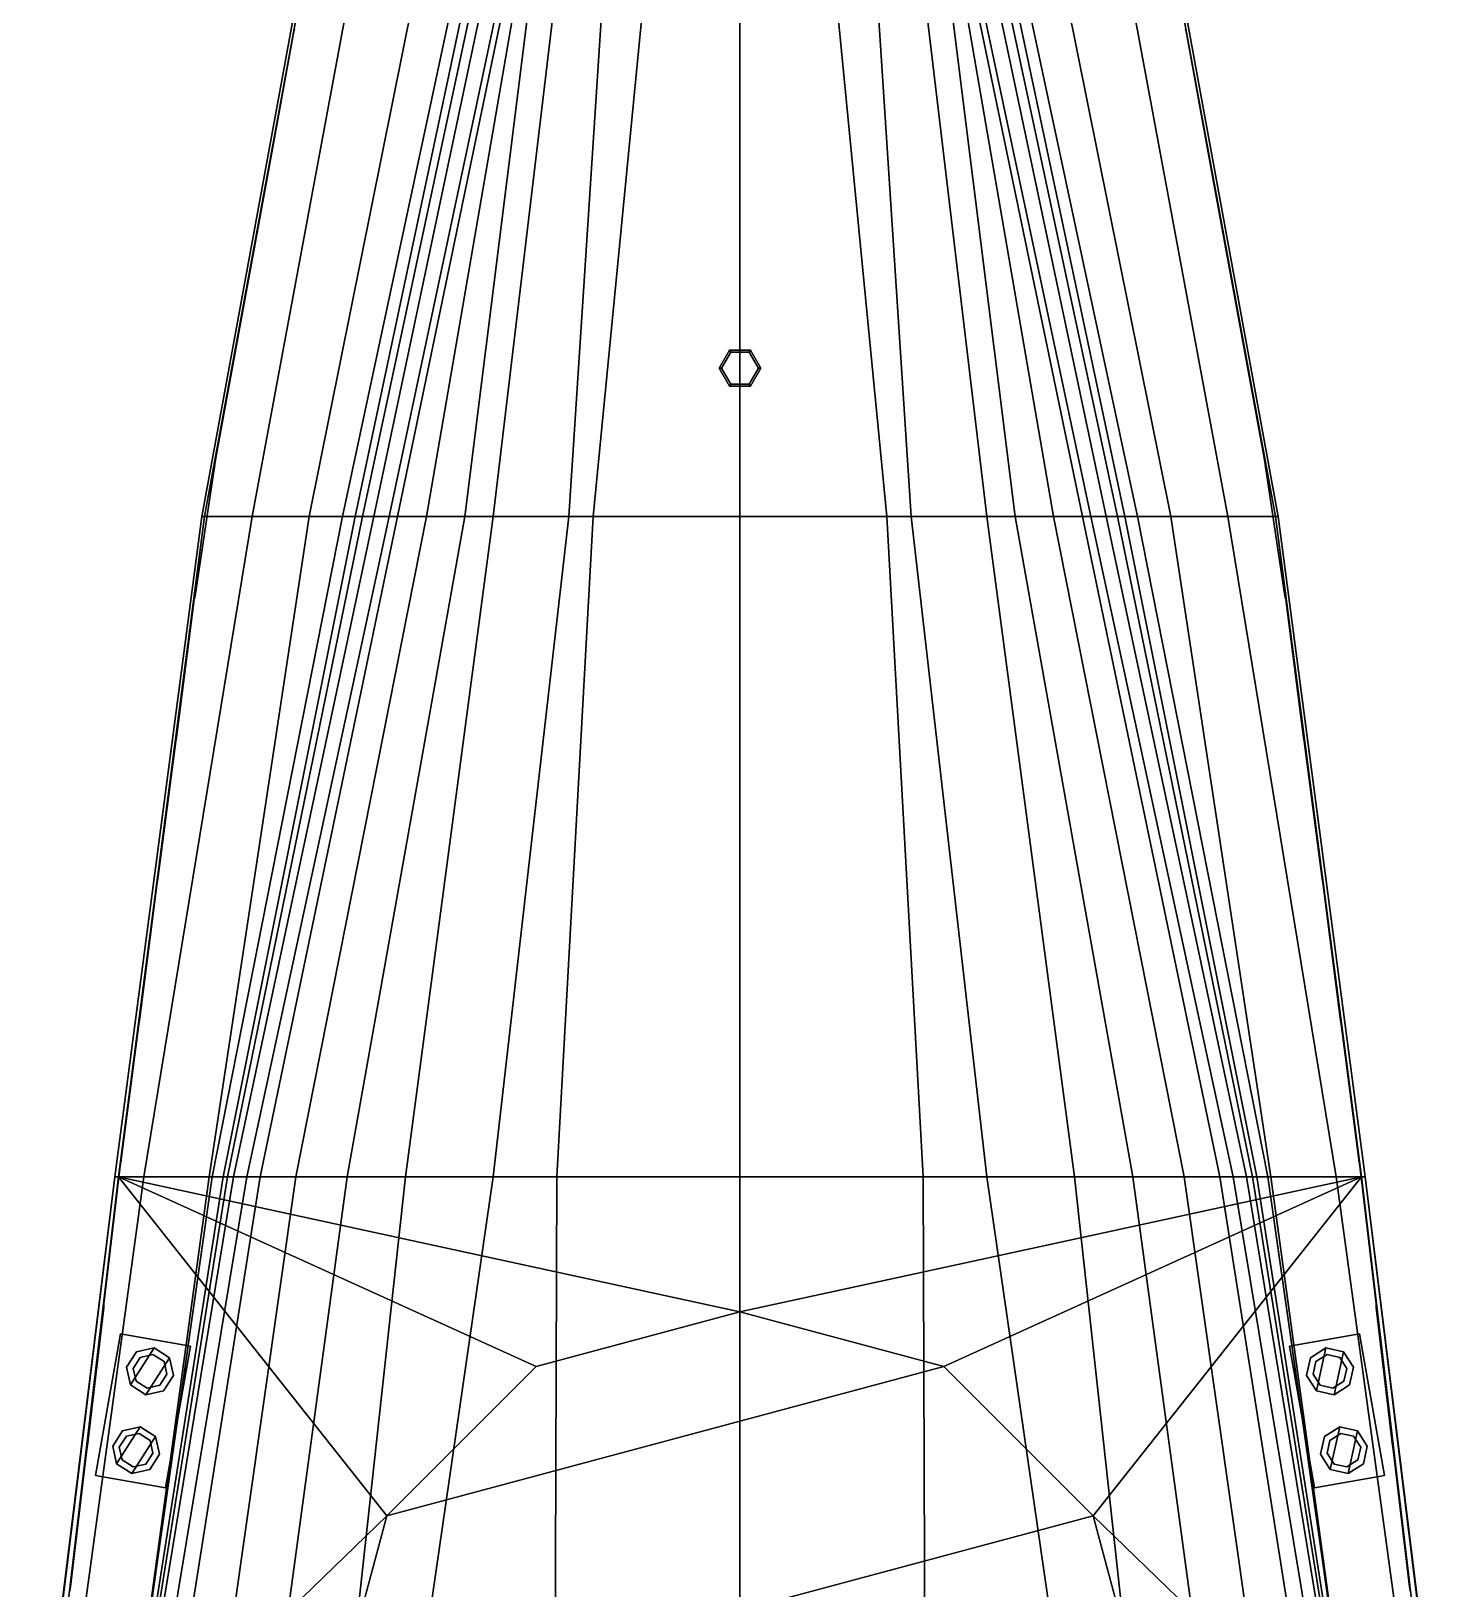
# Model space of a CAD drawing. Extents: x -12 to 12, y -95 to 93.
# Drawn here: x -9.56 to 9.56, y 50.61 to 71.61 of the extents above; entities that cross this region are included whole.
import ezdxf

# ---------------------------------------------------------------- set-up
doc = ezdxf.new("R2010")
doc.units = 0
doc.layers.get('0').update_dxf_attribs({"linetype": 'CONTINUOUS'})
doc.layers.add('RAILINGS', color=6, linetype='CONTINUOUS')
doc.layers.add('SUPERSCTUCTURE', color=3, linetype='CONTINUOUS')

msp = doc.modelspace()

# ---------------------------------------------------------------- linework, layer by layer
for points in [[(-5.6, 74.12, 6.52), (-5.6, 74.12, 6.38), (-7.26, 65.07, 6.08), (-7.26, 65.07, 6.25)], [(-5.56, 74.12, 6.59), (-5.6, 74.12, 6.52), (-7.26, 65.07, 6.25), (-7.22, 65.07, 6.37)], [(-5.6, 74.12, 6.38), (-4.9, 74.12, 4.94), (-6.58, 65.07, 4.57), (-7.26, 65.07, 6.08)], [(-4.9, 74.12, 4.94), (-3.99, 74.12, 2.42), (-5.81, 65.07, 2.42), (-6.58, 65.07, 4.57)], [(-3.99, 74.12, 2.42), (-3.43, 74.12, 0.7), (-5.36, 65.07, 0.7), (-5.81, 65.07, 2.42)], [(-3.43, 74.12, 0.7), (-3.27, 74.12, -0.06), (-5.19, 65.07, -0.06), (-5.36, 65.07, 0.7)], [(-3.27, 74.12, -0.06), (-3.16, 74.12, -0.58), (-5.09, 65.07, -0.58), (-5.19, 65.07, -0.06)], [(-3.16, 74.12, -0.58), (-3.03, 74.12, -1.35), (-4.94, 65.07, -1.35), (-5.09, 65.07, -0.58)], [(-3.03, 74.12, -1.35), (-2.81, 74.12, -2.68), (-4.73, 65.07, -2.68), (-4.94, 65.07, -1.35)], [(-2.81, 74.12, -2.68), (-2.74, 74.12, -3.56), (-4.62, 65.07, -3.56), (-4.73, 65.07, -2.68)], [(-2.74, 74.12, -3.56), (-2.67, 74.12, -4.7), (-4.23, 65.07, -4.7), (-4.62, 65.07, -3.56)], [(-2.67, 74.12, -4.7), (-2.58, 74.12, -5.31), (-3.71, 65.07, -5.53), (-4.23, 65.07, -4.7)], [(-2.58, 74.12, -5.31), (-2.25, 74.12, -6.14), (-3.33, 65.07, -6.03), (-3.71, 65.07, -5.53)], [(-2.25, 74.12, -6.14), (-1.72, 74.12, -6.74), (-2.31, 65.07, -6.85), (-3.33, 65.07, -6.03)], [(-1.72, 74.12, -6.74), (-1.1, 74.12, -7.06), (-1.98, 65.07, -7.06), (-2.31, 65.07, -6.85)], [(0, 65.07, -7.11), (-1.98, 65.07, -7.06), (-1.1, 74.12, -7.06), (0, 74.12, -7.11)], [(0, 74.12, -7.11), (1.1, 74.12, -7.06), (1.98, 65.07, -7.06), (0, 65.07, -7.11)], [(2.31, 65.07, -6.85), (1.98, 65.07, -7.06), (1.1, 74.12, -7.06), (1.72, 74.12, -6.74)], [(3.33, 65.07, -6.03), (2.31, 65.07, -6.85), (1.72, 74.12, -6.74), (2.25, 74.12, -6.14)], [(3.71, 65.07, -5.53), (3.33, 65.07, -6.03), (2.25, 74.12, -6.14), (2.58, 74.12, -5.31)], [(4.23, 65.07, -4.7), (3.71, 65.07, -5.53), (2.58, 74.12, -5.31), (2.67, 74.12, -4.7)], [(4.62, 65.07, -3.56), (4.23, 65.07, -4.7), (2.67, 74.12, -4.7), (2.74, 74.12, -3.56)], [(4.73, 65.07, -2.68), (4.62, 65.07, -3.56), (2.74, 74.12, -3.56), (2.81, 74.12, -2.68)], [(4.94, 65.07, -1.35), (4.73, 65.07, -2.68), (2.81, 74.12, -2.68), (3.03, 74.12, -1.35)], [(5.09, 65.07, -0.58), (4.94, 65.07, -1.35), (3.03, 74.12, -1.35), (3.16, 74.12, -0.58)], [(5.19, 65.07, -0.06), (5.09, 65.07, -0.58), (3.16, 74.12, -0.58), (3.27, 74.12, -0.06)], [(5.36, 65.07, 0.7), (5.19, 65.07, -0.06), (3.27, 74.12, -0.06), (3.43, 74.12, 0.7)], [(5.81, 65.07, 2.42), (5.36, 65.07, 0.7), (3.43, 74.12, 0.7), (3.99, 74.12, 2.42)], [(6.58, 65.07, 4.57), (5.81, 65.07, 2.42), (3.99, 74.12, 2.42), (4.9, 74.12, 4.94)], [(7.26, 65.07, 6.08), (6.58, 65.07, 4.57), (4.9, 74.12, 4.94), (5.6, 74.12, 6.38)], [(7.22, 65.07, 6.37), (7.26, 65.07, 6.25), (5.6, 74.12, 6.52), (5.56, 74.12, 6.59)], [(7.26, 65.07, 6.25), (7.26, 65.07, 6.08), (5.6, 74.12, 6.38), (5.6, 74.12, 6.52)], [(-0.14, 67.312, 6.41), (-0.28, 67.07, 6.41), (-0.28, 67.07, 6.46), (-0.14, 67.312, 6.46)], [(-0.25, 67.07, 6.49), (-0.125, 67.287, 6.49), (-0.14, 67.312, 6.46), (-0.28, 67.07, 6.46)], [(-0.125, 67.287, 6.49), (-0.25, 67.07, 6.49), (-0.25, 67.07, 7.1), (-0.125, 67.287, 7.1)], [(0.14, 67.312, 6.41), (-0.14, 67.312, 6.41), (-0.14, 67.312, 6.46), (0.14, 67.312, 6.46)], [(-0.125, 67.287, 6.49), (0.125, 67.287, 6.49), (0.14, 67.312, 6.46), (-0.14, 67.312, 6.46)], [(0.125, 67.287, 6.49), (-0.125, 67.287, 6.49), (-0.125, 67.287, 7.1), (0.125, 67.287, 7.1)], [(0.125, 67.287, 6.49), (0.25, 67.07, 6.49), (0.28, 67.07, 6.46), (0.14, 67.312, 6.46)], [(0.25, 67.07, 6.49), (0.125, 67.287, 6.49), (0.125, 67.287, 7.1), (0.25, 67.07, 7.1)], [(0.28, 67.07, 6.41), (0.14, 67.312, 6.41), (0.14, 67.312, 6.46), (0.28, 67.07, 6.46)], [(-0.28, 67.07, 6.41), (-0.14, 66.828, 6.41), (-0.14, 66.828, 6.46), (-0.28, 67.07, 6.46)], [(-0.125, 66.853, 6.49), (-0.25, 67.07, 6.49), (-0.28, 67.07, 6.46), (-0.14, 66.828, 6.46)], [(-0.25, 67.07, 6.49), (-0.125, 66.853, 6.49), (-0.125, 66.853, 7.1), (-0.25, 67.07, 7.1)], [(0.25, 67.07, 6.49), (0.125, 66.853, 6.49), (0.14, 66.828, 6.46), (0.28, 67.07, 6.46)], [(0.125, 66.853, 6.49), (0.25, 67.07, 6.49), (0.25, 67.07, 7.1), (0.125, 66.853, 7.1)], [(0.14, 66.828, 6.41), (0.28, 67.07, 6.41), (0.28, 67.07, 6.46), (0.14, 66.828, 6.46)], [(0.125, 66.853, 6.49), (-0.125, 66.853, 6.49), (-0.14, 66.828, 6.46), (0.14, 66.828, 6.46)], [(-0.14, 66.828, 6.41), (0.14, 66.828, 6.41), (0.14, 66.828, 6.46), (-0.14, 66.828, 6.46)], [(-0.125, 66.853, 6.49), (0.125, 66.853, 6.49), (0.125, 66.853, 7.1), (-0.125, 66.853, 7.1)], [(-7.26, 65.07, 6.25), (-7.26, 65.07, 6.08), (-8.43, 56.16, 5.74), (-8.43, 56.16, 6.12)], [(-7.22, 65.07, 6.37), (-7.26, 65.07, 6.25), (-8.43, 56.16, 6.12), (-8.38, 56.16, 6.24)], [(-7.26, 65.07, 6.08), (-6.58, 65.07, 4.57), (-8.04, 56.16, 4.57), (-8.43, 56.16, 5.74)], [(-6.58, 65.07, 4.57), (-5.81, 65.07, 2.42), (-7.16, 56.16, 1.11), (-8.04, 56.16, 4.57)], [(-5.81, 65.07, 2.42), (-5.36, 65.07, 0.7), (-7.12, 56.16, 0.7), (-7.16, 56.16, 1.11)], [(-5.36, 65.07, 0.7), (-5.19, 65.07, -0.06), (-6.97, 56.16, -0.06), (-7.12, 56.16, 0.7)], [(-5.19, 65.07, -0.06), (-5.09, 65.07, -0.58), (-6.91, 56.16, -0.58), (-6.97, 56.16, -0.06)], [(-5.09, 65.07, -0.58), (-4.94, 65.07, -1.35), (-6.83, 56.16, -1.35), (-6.91, 56.16, -0.58)], [(-4.94, 65.07, -1.35), (-4.73, 65.07, -2.68), (-6.65, 56.16, -2.68), (-6.83, 56.16, -1.35)], [(-4.73, 65.07, -2.68), (-4.62, 65.07, -3.56), (-6.47, 56.16, -3.56), (-6.65, 56.16, -2.68)], [(-4.62, 65.07, -3.56), (-4.23, 65.07, -4.7), (-5.99, 56.16, -4.7), (-6.47, 56.16, -3.56)], [(-4.23, 65.07, -4.7), (-3.71, 65.07, -5.53), (-5.3, 56.16, -5.53), (-5.99, 56.16, -4.7)], [(-3.71, 65.07, -5.53), (-3.33, 65.07, -6.03), (-4.51, 56.16, -6.24), (-5.3, 56.16, -5.53)], [(-3.33, 65.07, -6.03), (-2.31, 65.07, -6.85), (-3.33, 56.16, -6.85), (-4.51, 56.16, -6.24)], [(-2.31, 65.07, -6.85), (-1.98, 65.07, -7.06), (-2.47, 56.16, -7.02), (-3.33, 56.16, -6.85)], [(0, 56.16, -7.11), (-2.47, 56.16, -7.02), (-1.98, 65.07, -7.06), (0, 65.07, -7.11)], [(0, 65.07, -7.11), (1.98, 65.07, -7.06), (2.47, 56.16, -7.02), (0, 56.16, -7.11)], [(3.33, 56.16, -6.85), (2.47, 56.16, -7.02), (1.98, 65.07, -7.06), (2.31, 65.07, -6.85)], [(4.51, 56.16, -6.24), (3.33, 56.16, -6.85), (2.31, 65.07, -6.85), (3.33, 65.07, -6.03)], [(5.3, 56.16, -5.53), (4.51, 56.16, -6.24), (3.33, 65.07, -6.03), (3.71, 65.07, -5.53)], [(5.99, 56.16, -4.7), (5.3, 56.16, -5.53), (3.71, 65.07, -5.53), (4.23, 65.07, -4.7)], [(6.47, 56.16, -3.56), (5.99, 56.16, -4.7), (4.23, 65.07, -4.7), (4.62, 65.07, -3.56)], [(6.65, 56.16, -2.68), (6.47, 56.16, -3.56), (4.62, 65.07, -3.56), (4.73, 65.07, -2.68)], [(6.83, 56.16, -1.35), (6.65, 56.16, -2.68), (4.73, 65.07, -2.68), (4.94, 65.07, -1.35)], [(6.91, 56.16, -0.58), (6.83, 56.16, -1.35), (4.94, 65.07, -1.35), (5.09, 65.07, -0.58)], [(6.97, 56.16, -0.06), (6.91, 56.16, -0.58), (5.09, 65.07, -0.58), (5.19, 65.07, -0.06)], [(7.12, 56.16, 0.7), (6.97, 56.16, -0.06), (5.19, 65.07, -0.06), (5.36, 65.07, 0.7)], [(7.16, 56.16, 1.11), (7.12, 56.16, 0.7), (5.36, 65.07, 0.7), (5.81, 65.07, 2.42)], [(8.04, 56.16, 4.57), (7.16, 56.16, 1.11), (5.81, 65.07, 2.42), (6.58, 65.07, 4.57)], [(8.43, 56.16, 5.74), (8.04, 56.16, 4.57), (6.58, 65.07, 4.57), (7.26, 65.07, 6.08)], [(8.38, 56.16, 6.24), (8.43, 56.16, 6.12), (7.26, 65.07, 6.25), (7.22, 65.07, 6.37)], [(8.43, 56.16, 6.12), (8.43, 56.16, 5.74), (7.26, 65.07, 6.08), (7.26, 65.07, 6.25)], [(-8.43, 56.16, 6.12), (-8.43, 56.16, 5.74), (-9.55, 47.04, 5.74), (-9.56, 47.04, 5.92)], [(-8.38, 56.16, 6.24), (-8.43, 56.16, 6.12), (-9.56, 47.04, 5.92), (-9.46, 47.04, 6.12)], [(-8.43, 56.16, 5.74), (-8.04, 56.16, 4.57), (-9.29, 47.04, 4.57), (-9.55, 47.04, 5.74)], [(-8.04, 56.16, 4.57), (-7.16, 56.16, 1.11), (-8.41, 47.04, 1.11), (-9.29, 47.04, 4.57)], [(-7.12, 56.16, 0.7), (-6.97, 56.16, -0.06), (-8.4, 47.04, -0.06), (-8.42, 47.04, 0.7)], [(-7.16, 56.16, 1.11), (-7.12, 56.16, 0.7), (-8.42, 47.04, 0.7), (-8.41, 47.04, 1.11)], [(-6.97, 56.16, -0.06), (-6.91, 56.16, -0.58), (-8.37, 47.04, -0.58), (-8.4, 47.04, -0.06)], [(-6.91, 56.16, -0.58), (-6.83, 56.16, -1.35), (-8.33, 47.04, -1.35), (-8.37, 47.04, -0.58)], [(-6.83, 56.16, -1.35), (-6.65, 56.16, -2.68), (-8.16, 47.04, -2.68), (-8.33, 47.04, -1.35)], [(-6.65, 56.16, -2.68), (-6.47, 56.16, -3.56), (-7.91, 47.04, -3.56), (-8.16, 47.04, -2.68)], [(-6.47, 56.16, -3.56), (-5.99, 56.16, -4.7), (-7.29, 47.04, -4.7), (-7.91, 47.04, -3.56)], [(-5.99, 56.16, -4.7), (-5.3, 56.16, -5.53), (-6.54, 47.04, -5.53), (-7.29, 47.04, -4.7)], [(-5.3, 56.16, -5.53), (-4.51, 56.16, -6.24), (-5.51, 47.04, -6.24), (-6.54, 47.04, -5.53)], [(-4.51, 56.16, -6.24), (-3.33, 56.16, -6.85), (-4.65, 47.04, -6.62), (-5.51, 47.04, -6.24)], [(-3.33, 56.16, -6.85), (-2.47, 56.16, -7.02), (-2.5, 47.04, -7.02), (-4.65, 47.04, -6.62)], [(0, 47.04, -7.11), (-2.5, 47.04, -7.02), (-2.47, 56.16, -7.02), (0, 56.16, -7.11)], [(0, 56.16, -7.11), (2.47, 56.16, -7.02), (2.5, 47.04, -7.02), (0, 47.04, -7.11)], [(4.65, 47.04, -6.62), (2.5, 47.04, -7.02), (2.47, 56.16, -7.02), (3.33, 56.16, -6.85)], [(5.51, 47.04, -6.24), (4.65, 47.04, -6.62), (3.33, 56.16, -6.85), (4.51, 56.16, -6.24)], [(6.54, 47.04, -5.53), (5.51, 47.04, -6.24), (4.51, 56.16, -6.24), (5.3, 56.16, -5.53)], [(7.29, 47.04, -4.7), (6.54, 47.04, -5.53), (5.3, 56.16, -5.53), (5.99, 56.16, -4.7)], [(7.91, 47.04, -3.56), (7.29, 47.04, -4.7), (5.99, 56.16, -4.7), (6.47, 56.16, -3.56)], [(8.16, 47.04, -2.68), (7.91, 47.04, -3.56), (6.47, 56.16, -3.56), (6.65, 56.16, -2.68)], [(8.33, 47.04, -1.35), (8.16, 47.04, -2.68), (6.65, 56.16, -2.68), (6.83, 56.16, -1.35)], [(8.37, 47.04, -0.58), (8.33, 47.04, -1.35), (6.83, 56.16, -1.35), (6.91, 56.16, -0.58)], [(8.4, 47.04, -0.06), (8.37, 47.04, -0.58), (6.91, 56.16, -0.58), (6.97, 56.16, -0.06)], [(8.42, 47.04, 0.7), (8.4, 47.04, -0.06), (6.97, 56.16, -0.06), (7.12, 56.16, 0.7)], [(8.41, 47.04, 1.11), (8.42, 47.04, 0.7), (7.12, 56.16, 0.7), (7.16, 56.16, 1.11)], [(9.29, 47.04, 4.57), (8.41, 47.04, 1.11), (7.16, 56.16, 1.11), (8.04, 56.16, 4.57)], [(9.55, 47.04, 5.74), (9.29, 47.04, 4.57), (8.04, 56.16, 4.57), (8.43, 56.16, 5.74)], [(9.46, 47.04, 6.12), (9.56, 47.04, 5.92), (8.43, 56.16, 6.12), (8.38, 56.16, 6.24)], [(9.56, 47.04, 5.92), (9.55, 47.04, 5.74), (8.43, 56.16, 5.74), (8.43, 56.16, 6.12)], [(0, 54.34, 7.96), (-2.75, 53.603, 7.96), (-4.763, 51.59, 7.96), (2.75, 53.603, 7.96)], [(0, 54.34, 6.22), (-2.75, 53.603, 6.21), (-2.75, 53.603, 7.96), (0, 54.34, 7.96)], [(2.75, 53.603, 6.21), (0, 54.34, 6.22), (0, 54.34, 7.96), (2.75, 53.603, 7.96)], [(-7.746, 51.968, 6.28), (-7.41, 53.879, 6.28), (-8.355, 54.046, 6.28), (-8.692, 52.135, 6.28)], [(-8.355, 54.046, 6.28), (-8.355, 54.046, 6.18), (-8.692, 52.135, 6.18), (-8.692, 52.135, 6.28)], [(-7.41, 53.879, 6.28), (-7.41, 53.879, 6.18), (-8.355, 54.046, 6.18), (-8.355, 54.046, 6.28)], [(8.355, 54.046, 6.28), (8.355, 54.046, 6.18), (7.41, 53.879, 6.18), (7.41, 53.879, 6.28)], [(8.692, 52.135, 6.28), (8.355, 54.046, 6.28), (7.41, 53.879, 6.28), (7.746, 51.968, 6.28)], [(8.692, 52.135, 6.18), (8.355, 54.046, 6.18), (8.355, 54.046, 6.28), (8.692, 52.135, 6.28)], [(-8.14, 53.801, 6.86), (-8.272, 53.594, 6.86), (-8.219, 53.355, 6.86), (-7.901, 53.854, 6.86)], [(-8.14, 53.801, 6.76), (-8.272, 53.594, 6.76), (-8.272, 53.594, 6.86), (-8.14, 53.801, 6.86)], [(-7.901, 53.854, 6.86), (-8.219, 53.355, 6.86), (-8.012, 53.224, 6.86), (-7.695, 53.722, 6.86)], [(-7.901, 53.854, 6.76), (-8.14, 53.801, 6.76), (-8.14, 53.801, 6.86), (-7.901, 53.854, 6.86)], [(-7.695, 53.722, 6.76), (-7.901, 53.854, 6.76), (-7.901, 53.854, 6.86), (-7.695, 53.722, 6.86)], [(-7.746, 51.968, 6.18), (-7.41, 53.879, 6.18), (-7.41, 53.879, 6.28), (-7.746, 51.968, 6.28)], [(7.41, 53.879, 6.28), (7.41, 53.879, 6.18), (7.746, 51.968, 6.18), (7.746, 51.968, 6.28)], [(7.695, 53.722, 6.86), (7.642, 53.483, 6.86), (7.773, 53.277, 6.86), (7.901, 53.854, 6.86)], [(7.901, 53.854, 6.76), (7.695, 53.722, 6.76), (7.695, 53.722, 6.86), (7.901, 53.854, 6.86)], [(7.901, 53.854, 6.86), (7.773, 53.277, 6.86), (8.012, 53.224, 6.86), (8.14, 53.801, 6.86)], [(8.14, 53.801, 6.76), (7.901, 53.854, 6.76), (7.901, 53.854, 6.86), (8.14, 53.801, 6.86)], [(8.14, 53.801, 6.86), (8.012, 53.224, 6.86), (8.219, 53.355, 6.86), (8.272, 53.594, 6.86)], [(8.272, 53.594, 6.76), (8.14, 53.801, 6.76), (8.14, 53.801, 6.86), (8.272, 53.594, 6.86)], [(-8.272, 53.594, 6.76), (-8.219, 53.355, 6.76), (-8.219, 53.355, 6.86), (-8.272, 53.594, 6.86)], [(-8.089, 53.727, 6.28), (-8.183, 53.579, 6.28), (-8.183, 53.579, 6.76), (-8.089, 53.727, 6.76)], [(-8.183, 53.579, 6.28), (-8.145, 53.407, 6.28), (-8.145, 53.407, 6.76), (-8.183, 53.579, 6.76)], [(-7.917, 53.765, 6.28), (-8.089, 53.727, 6.28), (-8.089, 53.727, 6.76), (-7.917, 53.765, 6.76)], [(-7.695, 53.722, 6.86), (-8.012, 53.224, 6.86), (-7.773, 53.277, 6.86), (-7.642, 53.483, 6.86)], [(-7.768, 53.671, 6.28), (-7.917, 53.765, 6.28), (-7.917, 53.765, 6.76), (-7.768, 53.671, 6.76)], [(-7.73, 53.499, 6.28), (-7.768, 53.671, 6.28), (-7.768, 53.671, 6.76), (-7.73, 53.499, 6.76)], [(-7.642, 53.483, 6.76), (-7.695, 53.722, 6.76), (-7.695, 53.722, 6.86), (-7.642, 53.483, 6.86)], [(2.75, 53.603, 7.96), (-4.763, 51.59, 7.96), (-5.5, 48.84, 7.96), (4.763, 51.59, 7.96)], [(-2.75, 53.603, 6.21), (-4.763, 51.59, 6.18), (-4.763, 51.59, 7.96), (-2.75, 53.603, 7.96)], [(4.763, 51.59, 6.18), (2.75, 53.603, 6.21), (2.75, 53.603, 7.96), (4.763, 51.59, 7.96)], [(7.695, 53.722, 6.76), (7.642, 53.483, 6.76), (7.642, 53.483, 6.86), (7.695, 53.722, 6.86)], [(7.768, 53.671, 6.28), (7.73, 53.499, 6.28), (7.73, 53.499, 6.76), (7.768, 53.671, 6.76)], [(7.917, 53.765, 6.28), (7.768, 53.671, 6.28), (7.768, 53.671, 6.76), (7.917, 53.765, 6.76)], [(8.089, 53.727, 6.28), (7.917, 53.765, 6.28), (7.917, 53.765, 6.76), (8.089, 53.727, 6.76)], [(8.183, 53.579, 6.28), (8.089, 53.727, 6.28), (8.089, 53.727, 6.76), (8.183, 53.579, 6.76)], [(8.145, 53.407, 6.28), (8.183, 53.579, 6.28), (8.183, 53.579, 6.76), (8.145, 53.407, 6.76)], [(8.219, 53.355, 6.76), (8.272, 53.594, 6.76), (8.272, 53.594, 6.86), (8.219, 53.355, 6.86)], [(-8.145, 53.407, 6.28), (-7.997, 53.312, 6.28), (-7.997, 53.312, 6.76), (-8.145, 53.407, 6.76)], [(-7.825, 53.35, 6.28), (-7.73, 53.499, 6.28), (-7.73, 53.499, 6.76), (-7.825, 53.35, 6.76)], [(-7.773, 53.277, 6.76), (-7.642, 53.483, 6.76), (-7.642, 53.483, 6.86), (-7.773, 53.277, 6.86)], [(7.642, 53.483, 6.76), (7.773, 53.277, 6.76), (7.773, 53.277, 6.86), (7.642, 53.483, 6.86)], [(7.73, 53.499, 6.28), (7.825, 53.35, 6.28), (7.825, 53.35, 6.76), (7.73, 53.499, 6.76)], [(7.997, 53.312, 6.28), (8.145, 53.407, 6.28), (8.145, 53.407, 6.76), (7.997, 53.312, 6.76)], [(-8.219, 53.355, 6.76), (-8.012, 53.224, 6.76), (-8.012, 53.224, 6.86), (-8.219, 53.355, 6.86)], [(-8.012, 53.224, 6.76), (-7.773, 53.277, 6.76), (-7.773, 53.277, 6.86), (-8.012, 53.224, 6.86)], [(-7.997, 53.312, 6.28), (-7.825, 53.35, 6.28), (-7.825, 53.35, 6.76), (-7.997, 53.312, 6.76)], [(7.773, 53.277, 6.76), (8.012, 53.224, 6.76), (8.012, 53.224, 6.86), (7.773, 53.277, 6.86)], [(7.825, 53.35, 6.28), (7.997, 53.312, 6.28), (7.997, 53.312, 6.76), (7.825, 53.35, 6.76)], [(8.012, 53.224, 6.76), (8.219, 53.355, 6.76), (8.219, 53.355, 6.86), (8.012, 53.224, 6.86)], [(-8.328, 52.737, 6.86), (-8.46, 52.531, 6.86), (-8.407, 52.292, 6.86), (-8.089, 52.79, 6.86)], [(-8.328, 52.737, 6.76), (-8.46, 52.531, 6.76), (-8.46, 52.531, 6.86), (-8.328, 52.737, 6.86)], [(-8.089, 52.79, 6.86), (-8.407, 52.292, 6.86), (-8.2, 52.16, 6.86), (-7.882, 52.659, 6.86)], [(-8.089, 52.79, 6.76), (-8.328, 52.737, 6.76), (-8.328, 52.737, 6.86), (-8.089, 52.79, 6.86)], [(-7.882, 52.659, 6.76), (-8.089, 52.79, 6.76), (-8.089, 52.79, 6.86), (-7.882, 52.659, 6.86)], [(7.882, 52.659, 6.86), (7.829, 52.42, 6.86), (7.961, 52.213, 6.86), (8.089, 52.79, 6.86)], [(8.089, 52.79, 6.76), (7.882, 52.659, 6.76), (7.882, 52.659, 6.86), (8.089, 52.79, 6.86)], [(8.089, 52.79, 6.86), (7.961, 52.213, 6.86), (8.2, 52.16, 6.86), (8.328, 52.737, 6.86)], [(8.328, 52.737, 6.76), (8.089, 52.79, 6.76), (8.089, 52.79, 6.86), (8.328, 52.737, 6.86)], [(8.328, 52.737, 6.86), (8.2, 52.16, 6.86), (8.407, 52.292, 6.86), (8.46, 52.531, 6.86)], [(8.46, 52.531, 6.76), (8.328, 52.737, 6.76), (8.328, 52.737, 6.86), (8.46, 52.531, 6.86)], [(-8.46, 52.531, 6.76), (-8.407, 52.292, 6.76), (-8.407, 52.292, 6.86), (-8.46, 52.531, 6.86)], [(-8.276, 52.664, 6.28), (-8.371, 52.515, 6.28), (-8.371, 52.515, 6.76), (-8.276, 52.664, 6.76)], [(-8.104, 52.702, 6.28), (-8.276, 52.664, 6.28), (-8.276, 52.664, 6.76), (-8.104, 52.702, 6.76)], [(-7.882, 52.659, 6.86), (-8.2, 52.16, 6.86), (-7.961, 52.213, 6.86), (-7.829, 52.42, 6.86)], [(-7.956, 52.607, 6.28), (-8.104, 52.702, 6.28), (-8.104, 52.702, 6.76), (-7.956, 52.607, 6.76)], [(-7.918, 52.435, 6.28), (-7.956, 52.607, 6.28), (-7.956, 52.607, 6.76), (-7.918, 52.435, 6.76)], [(-7.829, 52.42, 6.76), (-7.882, 52.659, 6.76), (-7.882, 52.659, 6.86), (-7.829, 52.42, 6.86)], [(7.882, 52.659, 6.76), (7.829, 52.42, 6.76), (7.829, 52.42, 6.86), (7.882, 52.659, 6.86)], [(7.956, 52.607, 6.28), (7.918, 52.435, 6.28), (7.918, 52.435, 6.76), (7.956, 52.607, 6.76)], [(8.104, 52.702, 6.28), (7.956, 52.607, 6.28), (7.956, 52.607, 6.76), (8.104, 52.702, 6.76)], [(8.276, 52.664, 6.28), (8.104, 52.702, 6.28), (8.104, 52.702, 6.76), (8.276, 52.664, 6.76)], [(8.371, 52.515, 6.28), (8.276, 52.664, 6.28), (8.276, 52.664, 6.76), (8.371, 52.515, 6.76)], [(8.407, 52.292, 6.76), (8.46, 52.531, 6.76), (8.46, 52.531, 6.86), (8.407, 52.292, 6.86)], [(-8.371, 52.515, 6.28), (-8.333, 52.343, 6.28), (-8.333, 52.343, 6.76), (-8.371, 52.515, 6.76)], [(-8.333, 52.343, 6.28), (-8.184, 52.249, 6.28), (-8.184, 52.249, 6.76), (-8.333, 52.343, 6.76)], [(-8.013, 52.287, 6.28), (-7.918, 52.435, 6.28), (-7.918, 52.435, 6.76), (-8.013, 52.287, 6.76)], [(-7.961, 52.213, 6.76), (-7.829, 52.42, 6.76), (-7.829, 52.42, 6.86), (-7.961, 52.213, 6.86)], [(7.829, 52.42, 6.76), (7.961, 52.213, 6.76), (7.961, 52.213, 6.86), (7.829, 52.42, 6.86)], [(7.918, 52.435, 6.28), (8.013, 52.287, 6.28), (8.013, 52.287, 6.76), (7.918, 52.435, 6.76)], [(8.184, 52.249, 6.28), (8.333, 52.343, 6.28), (8.333, 52.343, 6.76), (8.184, 52.249, 6.76)], [(8.333, 52.343, 6.28), (8.371, 52.515, 6.28), (8.371, 52.515, 6.76), (8.333, 52.343, 6.76)], [(-8.692, 52.135, 6.28), (-8.692, 52.135, 6.18), (-7.746, 51.968, 6.18), (-7.746, 51.968, 6.28)], [(-8.407, 52.292, 6.76), (-8.2, 52.16, 6.76), (-8.2, 52.16, 6.86), (-8.407, 52.292, 6.86)], [(-8.2, 52.16, 6.76), (-7.961, 52.213, 6.76), (-7.961, 52.213, 6.86), (-8.2, 52.16, 6.86)], [(-8.184, 52.249, 6.28), (-8.013, 52.287, 6.28), (-8.013, 52.287, 6.76), (-8.184, 52.249, 6.76)], [(7.746, 51.968, 6.28), (7.746, 51.968, 6.18), (8.692, 52.135, 6.18), (8.692, 52.135, 6.28)], [(7.961, 52.213, 6.76), (8.2, 52.16, 6.76), (8.2, 52.16, 6.86), (7.961, 52.213, 6.86)], [(8.013, 52.287, 6.28), (8.184, 52.249, 6.28), (8.184, 52.249, 6.76), (8.013, 52.287, 6.76)], [(8.2, 52.16, 6.76), (8.407, 52.292, 6.76), (8.407, 52.292, 6.86), (8.2, 52.16, 6.86)], [(4.763, 51.59, 7.96), (-5.5, 48.84, 7.96), (-4.763, 46.09, 7.96), (5.5, 48.84, 7.96)], [(-4.763, 51.59, 6.18), (-5.5, 48.84, 6.15), (-5.5, 48.84, 7.96), (-4.763, 51.59, 7.96)], [(5.5, 48.84, 6.15), (4.763, 51.59, 6.18), (4.763, 51.59, 7.96), (5.5, 48.84, 7.96)]]:
    msp.add_3dface(points)
at = {"layer": 'RAILINGS'}
for points in [[(-6.36, 69.73, 7.09), (-6.36, 69.73, 7.14), (-6.02, 71.59, 7.18), (-6.02, 71.59, 7.13)], [(-6.02, 71.59, 7.13), (-6.02, 71.59, 7.18), (-6.36, 69.73, 7.14), (-6.36, 69.73, 7.09)], [(-6.02, 71.59, 7.65), (-6.02, 71.59, 7.7), (-6.36, 69.73, 7.66), (-6.36, 69.73, 7.61)], [(-6.36, 69.73, 7.61), (-6.36, 69.73, 7.66), (-6.02, 71.59, 7.7), (-6.02, 71.59, 7.65)], [(-6.02, 71.59, 7.7), (-6.01, 71.64, 7.7), (-6.01, 71.64, 6.52), (-6.02, 71.59, 6.52)], [(-6.02, 71.59, 6.52), (-6.01, 71.64, 6.52), (-6.01, 71.64, 7.7), (-6.02, 71.59, 7.7)], [(6.02, 71.59, 6.52), (6.01, 71.64, 6.52), (6.01, 71.64, 7.7), (6.02, 71.59, 7.7)], [(6.02, 71.59, 7.7), (6.01, 71.64, 7.7), (6.01, 71.64, 6.52), (6.02, 71.59, 6.52)], [(6.36, 69.73, 7.61), (6.36, 69.73, 7.66), (6.02, 71.59, 7.7), (6.02, 71.59, 7.65)], [(6.02, 71.59, 7.65), (6.02, 71.59, 7.7), (6.36, 69.73, 7.66), (6.36, 69.73, 7.61)], [(6.02, 71.59, 7.13), (6.02, 71.59, 7.18), (6.36, 69.73, 7.14), (6.36, 69.73, 7.09)], [(6.36, 69.73, 7.09), (6.36, 69.73, 7.14), (6.02, 71.59, 7.18), (6.02, 71.59, 7.13)], [(-6.71, 67.82, 7.04), (-6.71, 67.82, 7.09), (-6.37, 69.68, 7.14), (-6.37, 69.68, 7.09)], [(-6.37, 69.68, 7.09), (-6.37, 69.68, 7.14), (-6.71, 67.82, 7.09), (-6.71, 67.82, 7.04)], [(-6.37, 69.68, 7.61), (-6.37, 69.68, 7.66), (-6.71, 67.82, 7.61), (-6.71, 67.82, 7.56)], [(-6.71, 67.82, 7.56), (-6.71, 67.82, 7.61), (-6.37, 69.68, 7.66), (-6.37, 69.68, 7.61)], [(-6.37, 69.68, 7.66), (-6.36, 69.73, 7.66), (-6.36, 69.73, 6.48), (-6.37, 69.68, 6.48)], [(-6.37, 69.68, 6.48), (-6.36, 69.73, 6.48), (-6.36, 69.73, 7.66), (-6.37, 69.68, 7.66)], [(6.37, 69.68, 6.48), (6.36, 69.73, 6.48), (6.36, 69.73, 7.66), (6.37, 69.68, 7.66)], [(6.37, 69.68, 7.66), (6.36, 69.73, 7.66), (6.36, 69.73, 6.48), (6.37, 69.68, 6.48)], [(6.71, 67.82, 7.56), (6.71, 67.82, 7.61), (6.37, 69.68, 7.66), (6.37, 69.68, 7.61)], [(6.37, 69.68, 7.61), (6.37, 69.68, 7.66), (6.71, 67.82, 7.61), (6.71, 67.82, 7.56)], [(6.37, 69.68, 7.09), (6.37, 69.68, 7.14), (6.71, 67.82, 7.09), (6.71, 67.82, 7.04)], [(6.71, 67.82, 7.04), (6.71, 67.82, 7.09), (6.37, 69.68, 7.14), (6.37, 69.68, 7.09)], [(-7.06, 65.91, 6.99), (-7.06, 65.91, 7.04), (-6.72, 67.77, 7.09), (-6.72, 67.77, 7.04)], [(-6.72, 67.77, 7.04), (-6.72, 67.77, 7.09), (-7.06, 65.91, 7.04), (-7.06, 65.91, 6.99)], [(-6.72, 67.77, 7.56), (-6.72, 67.77, 7.61), (-7.06, 65.91, 7.56), (-7.06, 65.91, 7.51)], [(-7.06, 65.91, 7.51), (-7.06, 65.91, 7.56), (-6.72, 67.77, 7.61), (-6.72, 67.77, 7.56)], [(-6.72, 67.77, 7.61), (-6.71, 67.82, 7.61), (-6.71, 67.82, 6.43), (-6.72, 67.77, 6.43)], [(-6.72, 67.77, 6.43), (-6.71, 67.82, 6.43), (-6.71, 67.82, 7.61), (-6.72, 67.77, 7.61)], [(6.72, 67.77, 6.43), (6.71, 67.82, 6.43), (6.71, 67.82, 7.61), (6.72, 67.77, 7.61)], [(6.72, 67.77, 7.61), (6.71, 67.82, 7.61), (6.71, 67.82, 6.43), (6.72, 67.77, 6.43)], [(7.06, 65.91, 7.51), (7.06, 65.91, 7.56), (6.72, 67.77, 7.61), (6.72, 67.77, 7.56)], [(6.72, 67.77, 7.56), (6.72, 67.77, 7.61), (7.06, 65.91, 7.56), (7.06, 65.91, 7.51)], [(6.72, 67.77, 7.04), (6.72, 67.77, 7.09), (7.06, 65.91, 7.04), (7.06, 65.91, 6.99)], [(7.06, 65.91, 6.99), (7.06, 65.91, 7.04), (6.72, 67.77, 7.09), (6.72, 67.77, 7.04)], [(-7.35, 64, 6.96), (-7.35, 64, 7.01), (-7.07, 65.86, 7.04), (-7.07, 65.86, 6.99)], [(-7.07, 65.86, 6.99), (-7.07, 65.86, 7.04), (-7.35, 64, 7.01), (-7.35, 64, 6.96)], [(-7.07, 65.86, 7.51), (-7.07, 65.86, 7.56), (-7.35, 64, 7.53), (-7.35, 64, 7.48)], [(-7.35, 64, 7.48), (-7.35, 64, 7.53), (-7.07, 65.86, 7.56), (-7.07, 65.86, 7.51)], [(-7.07, 65.86, 7.56), (-7.06, 65.91, 7.56), (-7.06, 65.91, 6.38), (-7.07, 65.86, 6.38)], [(-7.07, 65.86, 6.38), (-7.06, 65.91, 6.38), (-7.06, 65.91, 7.56), (-7.07, 65.86, 7.56)], [(7.07, 65.86, 6.38), (7.06, 65.91, 6.38), (7.06, 65.91, 7.56), (7.07, 65.86, 7.56)], [(7.07, 65.86, 7.56), (7.06, 65.91, 7.56), (7.06, 65.91, 6.38), (7.07, 65.86, 6.38)], [(7.35, 64, 7.48), (7.35, 64, 7.53), (7.07, 65.86, 7.56), (7.07, 65.86, 7.51)], [(7.07, 65.86, 7.51), (7.07, 65.86, 7.56), (7.35, 64, 7.53), (7.35, 64, 7.48)], [(7.07, 65.86, 6.99), (7.07, 65.86, 7.04), (7.35, 64, 7.01), (7.35, 64, 6.96)], [(7.35, 64, 6.96), (7.35, 64, 7.01), (7.07, 65.86, 7.04), (7.07, 65.86, 6.99)], [(-7.6, 62.09, 6.93), (-7.6, 62.09, 6.98), (-7.36, 63.95, 7.01), (-7.36, 63.95, 6.96)], [(-7.36, 63.95, 6.96), (-7.36, 63.95, 7.01), (-7.6, 62.09, 6.98), (-7.6, 62.09, 6.93)], [(-7.36, 63.95, 7.48), (-7.36, 63.95, 7.53), (-7.6, 62.09, 7.5), (-7.6, 62.09, 7.45)], [(-7.6, 62.09, 7.45), (-7.6, 62.09, 7.5), (-7.36, 63.95, 7.53), (-7.36, 63.95, 7.48)], [(-7.36, 63.95, 7.53), (-7.35, 64, 7.53), (-7.35, 64, 6.35), (-7.36, 63.95, 6.35)], [(-7.36, 63.95, 6.35), (-7.35, 64, 6.35), (-7.35, 64, 7.53), (-7.36, 63.95, 7.53)], [(7.36, 63.95, 6.35), (7.35, 64, 6.35), (7.35, 64, 7.53), (7.36, 63.95, 7.53)], [(7.36, 63.95, 7.53), (7.35, 64, 7.53), (7.35, 64, 6.35), (7.36, 63.95, 6.35)], [(7.6, 62.09, 7.45), (7.6, 62.09, 7.5), (7.36, 63.95, 7.53), (7.36, 63.95, 7.48)], [(7.36, 63.95, 7.48), (7.36, 63.95, 7.53), (7.6, 62.09, 7.5), (7.6, 62.09, 7.45)], [(7.36, 63.95, 6.96), (7.36, 63.95, 7.01), (7.6, 62.09, 6.98), (7.6, 62.09, 6.93)], [(7.6, 62.09, 6.93), (7.6, 62.09, 6.98), (7.36, 63.95, 7.01), (7.36, 63.95, 6.96)], [(-7.85, 60.18, 6.9), (-7.85, 60.18, 6.95), (-7.61, 62.04, 6.98), (-7.61, 62.04, 6.93)], [(-7.61, 62.04, 6.93), (-7.61, 62.04, 6.98), (-7.85, 60.18, 6.95), (-7.85, 60.18, 6.9)], [(-7.61, 62.04, 7.45), (-7.61, 62.04, 7.5), (-7.85, 60.18, 7.47), (-7.85, 60.18, 7.42)], [(-7.85, 60.18, 7.42), (-7.85, 60.18, 7.47), (-7.61, 62.04, 7.5), (-7.61, 62.04, 7.45)], [(-7.61, 62.04, 7.5), (-7.6, 62.09, 7.5), (-7.6, 62.09, 6.32), (-7.61, 62.04, 6.32)], [(-7.61, 62.04, 6.32), (-7.6, 62.09, 6.32), (-7.6, 62.09, 7.5), (-7.61, 62.04, 7.5)], [(7.61, 62.04, 6.32), (7.6, 62.09, 6.32), (7.6, 62.09, 7.5), (7.61, 62.04, 7.5)], [(7.61, 62.04, 7.5), (7.6, 62.09, 7.5), (7.6, 62.09, 6.32), (7.61, 62.04, 6.32)], [(7.85, 60.18, 7.42), (7.85, 60.18, 7.47), (7.61, 62.04, 7.5), (7.61, 62.04, 7.45)], [(7.61, 62.04, 7.45), (7.61, 62.04, 7.5), (7.85, 60.18, 7.47), (7.85, 60.18, 7.42)], [(7.61, 62.04, 6.93), (7.61, 62.04, 6.98), (7.85, 60.18, 6.95), (7.85, 60.18, 6.9)], [(7.85, 60.18, 6.9), (7.85, 60.18, 6.95), (7.61, 62.04, 6.98), (7.61, 62.04, 6.93)], [(-8.1, 58.27, 6.88), (-8.1, 58.27, 6.93), (-7.86, 60.13, 6.95), (-7.86, 60.13, 6.9)], [(-7.86, 60.13, 6.9), (-7.86, 60.13, 6.95), (-8.1, 58.27, 6.93), (-8.1, 58.27, 6.88)], [(-7.86, 60.13, 7.42), (-7.86, 60.13, 7.47), (-8.1, 58.27, 7.45), (-8.1, 58.27, 7.4)], [(-8.1, 58.27, 7.4), (-8.1, 58.27, 7.45), (-7.86, 60.13, 7.47), (-7.86, 60.13, 7.42)], [(-7.86, 60.13, 7.47), (-7.85, 60.18, 7.47), (-7.85, 60.18, 6.29), (-7.86, 60.13, 6.29)], [(-7.86, 60.13, 6.29), (-7.85, 60.18, 6.29), (-7.85, 60.18, 7.47), (-7.86, 60.13, 7.47)], [(7.86, 60.13, 6.29), (7.85, 60.18, 6.29), (7.85, 60.18, 7.47), (7.86, 60.13, 7.47)], [(7.86, 60.13, 7.47), (7.85, 60.18, 7.47), (7.85, 60.18, 6.29), (7.86, 60.13, 6.29)], [(8.1, 58.27, 7.4), (8.1, 58.27, 7.45), (7.86, 60.13, 7.47), (7.86, 60.13, 7.42)], [(7.86, 60.13, 7.42), (7.86, 60.13, 7.47), (8.1, 58.27, 7.45), (8.1, 58.27, 7.4)], [(7.86, 60.13, 6.9), (7.86, 60.13, 6.95), (8.1, 58.27, 6.93), (8.1, 58.27, 6.88)], [(8.1, 58.27, 6.88), (8.1, 58.27, 6.93), (7.86, 60.13, 6.95), (7.86, 60.13, 6.9)], [(-8.35, 56.36, 6.85), (-8.35, 56.36, 6.9), (-8.11, 58.22, 6.93), (-8.11, 58.22, 6.88)], [(-8.11, 58.22, 6.88), (-8.11, 58.22, 6.93), (-8.35, 56.36, 6.9), (-8.35, 56.36, 6.85)], [(-8.11, 58.22, 7.4), (-8.11, 58.22, 7.45), (-8.35, 56.36, 7.42), (-8.35, 56.36, 7.37)], [(-8.35, 56.36, 7.37), (-8.35, 56.36, 7.42), (-8.11, 58.22, 7.45), (-8.11, 58.22, 7.4)], [(-8.11, 58.22, 7.45), (-8.1, 58.27, 7.45), (-8.1, 58.27, 6.27), (-8.11, 58.22, 6.27)], [(-8.11, 58.22, 6.27), (-8.1, 58.27, 6.27), (-8.1, 58.27, 7.45), (-8.11, 58.22, 7.45)], [(8.11, 58.22, 6.27), (8.1, 58.27, 6.27), (8.1, 58.27, 7.45), (8.11, 58.22, 7.45)], [(8.11, 58.22, 7.45), (8.1, 58.27, 7.45), (8.1, 58.27, 6.27), (8.11, 58.22, 6.27)], [(8.35, 56.36, 7.37), (8.35, 56.36, 7.42), (8.11, 58.22, 7.45), (8.11, 58.22, 7.4)], [(8.11, 58.22, 7.4), (8.11, 58.22, 7.45), (8.35, 56.36, 7.42), (8.35, 56.36, 7.37)], [(8.11, 58.22, 6.88), (8.11, 58.22, 6.93), (8.35, 56.36, 6.9), (8.35, 56.36, 6.85)], [(8.35, 56.36, 6.85), (8.35, 56.36, 6.9), (8.11, 58.22, 6.93), (8.11, 58.22, 6.88)], [(-8.58, 54.45, 6.82), (-8.58, 54.45, 6.87), (-8.36, 56.31, 6.9), (-8.36, 56.31, 6.85)], [(-8.36, 56.31, 6.85), (-8.36, 56.31, 6.9), (-8.58, 54.45, 6.87), (-8.58, 54.45, 6.82)], [(-8.36, 56.31, 7.37), (-8.36, 56.31, 7.42), (-8.58, 54.45, 7.39), (-8.58, 54.45, 7.34)], [(-8.58, 54.45, 7.34), (-8.58, 54.45, 7.39), (-8.36, 56.31, 7.42), (-8.36, 56.31, 7.37)], [(-8.36, 56.31, 7.42), (-8.35, 56.36, 7.42), (-8.35, 56.36, 6.24), (-8.36, 56.31, 6.24)], [(-8.36, 56.31, 6.24), (-8.35, 56.36, 6.24), (-8.35, 56.36, 7.42), (-8.36, 56.31, 7.42)], [(8.36, 56.31, 6.24), (8.35, 56.36, 6.24), (8.35, 56.36, 7.42), (8.36, 56.31, 7.42)], [(8.36, 56.31, 7.42), (8.35, 56.36, 7.42), (8.35, 56.36, 6.24), (8.36, 56.31, 6.24)], [(8.58, 54.45, 7.34), (8.58, 54.45, 7.39), (8.36, 56.31, 7.42), (8.36, 56.31, 7.37)], [(8.36, 56.31, 7.37), (8.36, 56.31, 7.42), (8.58, 54.45, 7.39), (8.58, 54.45, 7.34)], [(8.36, 56.31, 6.85), (8.36, 56.31, 6.9), (8.58, 54.45, 6.87), (8.58, 54.45, 6.82)], [(8.58, 54.45, 6.82), (8.58, 54.45, 6.87), (8.36, 56.31, 6.9), (8.36, 56.31, 6.85)], [(-8.58, 54.4, 7.39), (-8.58, 54.45, 7.39), (-8.58, 54.45, 6.21), (-8.58, 54.4, 6.21)], [(-8.58, 54.4, 6.21), (-8.58, 54.45, 6.21), (-8.58, 54.45, 7.39), (-8.58, 54.4, 7.39)], [(8.58, 54.4, 6.21), (8.58, 54.45, 6.21), (8.58, 54.45, 7.39), (8.58, 54.4, 7.39)], [(8.58, 54.4, 7.39), (8.58, 54.45, 7.39), (8.58, 54.45, 6.21), (8.58, 54.4, 6.21)], [(-8.8, 52.54, 6.8), (-8.8, 52.54, 6.85), (-8.58, 54.4, 6.87), (-8.58, 54.4, 6.82)], [(-8.58, 54.4, 6.82), (-8.58, 54.4, 6.87), (-8.8, 52.54, 6.85), (-8.8, 52.54, 6.8)], [(-8.58, 54.4, 7.34), (-8.58, 54.4, 7.39), (-8.8, 52.54, 7.37), (-8.8, 52.54, 7.32)], [(-8.8, 52.54, 7.32), (-8.8, 52.54, 7.37), (-8.58, 54.4, 7.39), (-8.58, 54.4, 7.34)], [(8.8, 52.54, 7.32), (8.8, 52.54, 7.37), (8.58, 54.4, 7.39), (8.58, 54.4, 7.34)], [(8.58, 54.4, 7.34), (8.58, 54.4, 7.39), (8.8, 52.54, 7.37), (8.8, 52.54, 7.32)], [(8.58, 54.4, 6.82), (8.58, 54.4, 6.87), (8.8, 52.54, 6.85), (8.8, 52.54, 6.8)], [(8.8, 52.54, 6.8), (8.8, 52.54, 6.85), (8.58, 54.4, 6.87), (8.58, 54.4, 6.82)], [(-8.81, 52.49, 7.37), (-8.8, 52.54, 7.37), (-8.8, 52.54, 6.19), (-8.81, 52.49, 6.19)], [(-8.81, 52.49, 6.19), (-8.8, 52.54, 6.19), (-8.8, 52.54, 7.37), (-8.81, 52.49, 7.37)], [(8.81, 52.49, 6.19), (8.8, 52.54, 6.19), (8.8, 52.54, 7.37), (8.81, 52.49, 7.37)], [(8.81, 52.49, 7.37), (8.8, 52.54, 7.37), (8.8, 52.54, 6.19), (8.81, 52.49, 6.19)], [(-9.03, 50.63, 6.77), (-9.03, 50.63, 6.82), (-8.81, 52.49, 6.85), (-8.81, 52.49, 6.8)], [(-8.81, 52.49, 6.8), (-8.81, 52.49, 6.85), (-9.03, 50.63, 6.82), (-9.03, 50.63, 6.77)], [(-8.81, 52.49, 7.32), (-8.81, 52.49, 7.37), (-9.03, 50.63, 7.34), (-9.03, 50.63, 7.29)], [(-9.03, 50.63, 7.29), (-9.03, 50.63, 7.34), (-8.81, 52.49, 7.37), (-8.81, 52.49, 7.32)], [(9.03, 50.63, 7.29), (9.03, 50.63, 7.34), (8.81, 52.49, 7.37), (8.81, 52.49, 7.32)], [(8.81, 52.49, 7.32), (8.81, 52.49, 7.37), (9.03, 50.63, 7.34), (9.03, 50.63, 7.29)], [(8.81, 52.49, 6.8), (8.81, 52.49, 6.85), (9.03, 50.63, 6.82), (9.03, 50.63, 6.77)], [(9.03, 50.63, 6.77), (9.03, 50.63, 6.82), (8.81, 52.49, 6.85), (8.81, 52.49, 6.8)], [(-9.04, 50.58, 7.34), (-9.03, 50.63, 7.34), (-9.03, 50.63, 6.16), (-9.04, 50.58, 6.16)], [(-9.04, 50.58, 6.16), (-9.03, 50.63, 6.16), (-9.03, 50.63, 7.34), (-9.04, 50.58, 7.34)], [(9.04, 50.58, 6.16), (9.03, 50.63, 6.16), (9.03, 50.63, 7.34), (9.04, 50.58, 7.34)], [(9.04, 50.58, 7.34), (9.03, 50.63, 7.34), (9.03, 50.63, 6.16), (9.04, 50.58, 6.16)]]:
    msp.add_3dface(points, dxfattribs=at)
at = {"layer": 'SUPERSCTUCTURE'}
for points in [[(-7.22, 65.07, 6.37), (7.22, 65.07, 6.37), (5.56, 74.12, 6.59), (-5.56, 74.12, 6.59)], [(-8.38, 56.16, 6.24), (8.38, 56.16, 6.24), (7.22, 65.07, 6.37), (-7.22, 65.07, 6.37)], [(-4.763, 51.59, 6.18), (-8.38, 56.16, 6.24), (-8.38, 56.16, 6.24), (-9.46, 47.04, 6.12)], [(8.38, 56.16, 6.24), (-8.38, 56.16, 6.24), (-8.38, 56.16, 6.24), (0, 54.34, 6.22)], [(0, 54.34, 6.22), (-8.38, 56.16, 6.24), (-8.38, 56.16, 6.24), (-2.75, 53.603, 6.21)], [(-2.75, 53.603, 6.21), (-8.38, 56.16, 6.24), (-8.38, 56.16, 6.24), (-4.763, 51.59, 6.18)], [(0, 54.34, 6.22), (2.75, 53.603, 6.21), (2.75, 53.603, 6.21), (8.38, 56.16, 6.24)], [(2.75, 53.603, 6.21), (4.763, 51.59, 6.18), (4.763, 51.59, 6.18), (8.38, 56.16, 6.24)], [(4.763, 51.59, 6.18), (9.46, 47.04, 6.12), (9.46, 47.04, 6.12), (8.38, 56.16, 6.24)], [(-5.5, 48.84, 6.15), (-4.763, 51.59, 6.18), (-4.763, 51.59, 6.18), (-9.46, 47.04, 6.12)], [(5.5, 48.84, 6.15), (9.46, 47.04, 6.12), (9.46, 47.04, 6.12), (4.763, 51.59, 6.18)]]:
    msp.add_3dface(points, dxfattribs=at)

doc.saveas('drawing.dxf')
